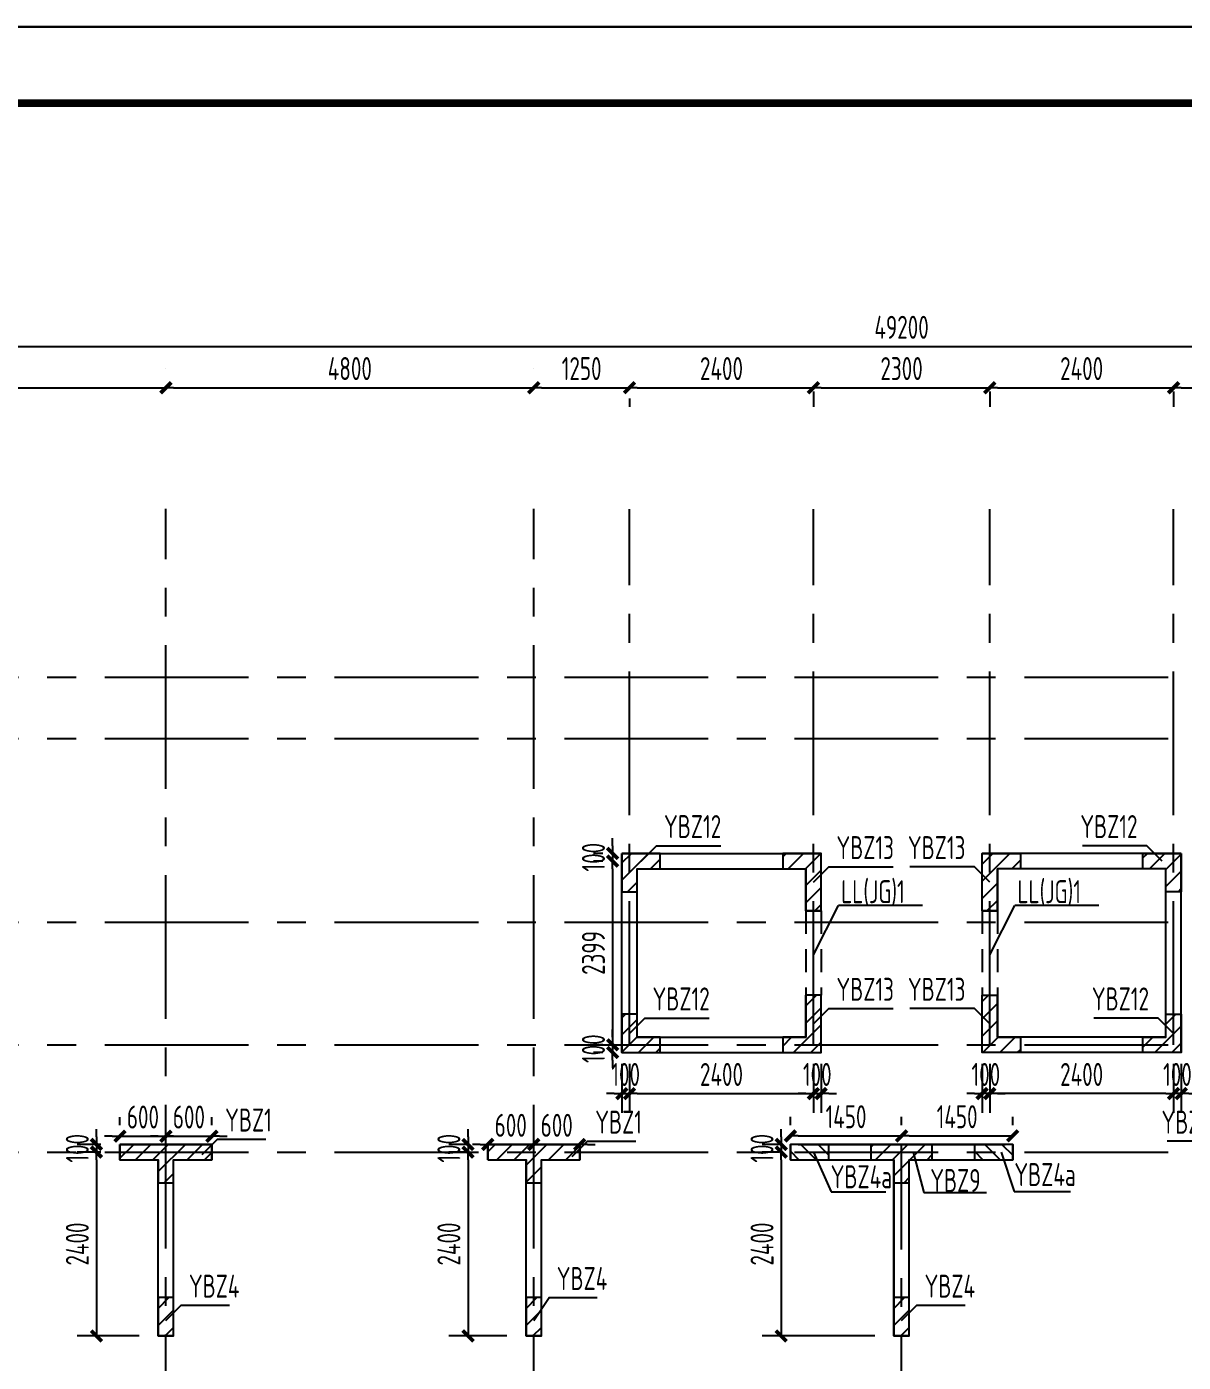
# Model space of a CAD drawing. Extents: x 580289 to 1106878, y -144605 to 78052.
# Drawn here: x 770618 to 785710, y 59824 to 77260 of the extents above; entities that cross this region are included whole.
import ezdxf

# ---------------------------------------------------------------- set-up
doc = ezdxf.new("R2010")
doc.units = 0
doc.header["$LTSCALE"] = 100
doc.linetypes.add('3', pattern=[5, 3, -2])
doc.linetypes.add('CENTER', pattern=[2, 1.25, -0.25, 0.25, -0.25])
doc.layers.get('0').update_dxf_attribs({"linetype": 'CONTINUOUS'})
doc.layers.get('Defpoints').update_dxf_attribs({"linetype": 'CONTINUOUS'})
for name, color, linetype in [('b边缘构件', 240, 'CONTINUOUS'), ('b边缘构件阴影', 240, 'CONTINUOUS'), ('COLU', 7, 'CONTINUOUS'), ('DIM', 3, 'CONTINUOUS'), ('PAXIS', 253, 'CENTER'), ('TEXT', 2, 'CONTINUOUS'), ('THIN', 7, 'CONTINUOUS'), ('T图框', 7, 'CONTINUOUS'), ('图框', 254, 'CONTINUOUS'), ('索引', 140, 'CONTINUOUS')]:
    doc.layers.add(name, color=color, linetype=linetype)
doc.styles.get("Standard").update_dxf_attribs({"font": 'tssdeng.shx', "width": 0.7, "bigfont": 'tssdchn.shx'})
doc.styles.add('TSSD_Dimension', font='Tssdeng.shx', dxfattribs={"width": 0.7, "bigfont": 'tssdchn.shx'})
doc.dimstyles.new('TSSD_100_100$0', dxfattribs={"dimtxt": 300, "dimasz": 100, "dimexe": 250, "dimexo": 250, "dimgap": 100, "dimtad": 1, "dimdec": 0, "dimzin": 0, "dimdsep": 46, "dimtxsty": 'TSSD_Dimension', "dimblk": '_TSDBK', "dimblk1": '_TSDBK', "dimblk2": '_TSDBK', "dimsah": 1, "dimcen": 0, "dimclrt": 7, "dimadec": 0, "dimazin": 0, "dimtfac": 1, "dimtdec": 0, "dimtix": 1, "dimtmove": 2, "dimatfit": 3, "dimldrblk": '_TSDBK', "dimfxl": 1, "dimtolj": 1, "dimtzin": 0, "dimarcsym": 0})
pattern_1 = [(45, (343072.04, 223503.65), (-112.2532, 112.2532), [])]

# ---------------------------------------------------------------- blocks, each defined once
blk = doc.blocks.new('_TSDBK')
blk.add_line((-1, 0), (0, 0))
at = {"const_width": 0.5}
blk.add_lwpolyline([(-0.7, -0.7), (0.7, 0.7)], dxfattribs=at)
blk = doc.blocks.new('*D575')
at = {"layer": 'Defpoints', "color": 0}
for p in [(772434, 62776), (771834, 62668), (772434, 62668)]:
    blk.add_point(p, dxfattribs=at)
at = {"layer": 'DIM', "color": 0, "lineweight": -2}
for p, q in [((771834, 62918), (771834, 63026)), ((772434, 62918), (772434, 63026)), ((771734, 62776), (771634, 62776)), ((771834, 62776), (772434, 62776)), ((772534, 62776), (772634, 62776))]:
    blk.add_line(p, q, dxfattribs=at)
at = {"layer": 'DIM', "color": 0, "lineweight": -2, "xscale": 100, "yscale": 100, "zscale": 100}
blk.add_blockref('_TSDBK', (771834, 62776), dxfattribs=at)
at = {"layer": 'DIM', "color": 0, "lineweight": -2, "xscale": 100, "yscale": 100, "zscale": 100, "rotation": 180}
blk.add_blockref('_TSDBK', (772434, 62776), dxfattribs=at)
at = {"layer": 'DIM', "color": 7, "insert": (772134, 63026), "char_height": 300, "attachment_point": 5, "style": 'TSSD_Dimension'}
blk.add_mtext('\\A1;600', dxfattribs=at)
blk = doc.blocks.new('*D576')
at = {"layer": 'Defpoints', "color": 0}
for p in [(773034, 62776), (772434, 62668), (773034, 62668)]:
    blk.add_point(p, dxfattribs=at)
at = {"layer": 'DIM', "color": 0, "lineweight": -2}
for p, q in [((772434, 62918), (772434, 63026)), ((773034, 62918), (773034, 63026)), ((772334, 62776), (772234, 62776)), ((772434, 62776), (773034, 62776)), ((773134, 62776), (773234, 62776))]:
    blk.add_line(p, q, dxfattribs=at)
at = {"layer": 'DIM', "color": 0, "lineweight": -2, "xscale": 100, "yscale": 100, "zscale": 100}
blk.add_blockref('_TSDBK', (772434, 62776), dxfattribs=at)
at = {"layer": 'DIM', "color": 0, "lineweight": -2, "xscale": 100, "yscale": 100, "zscale": 100, "rotation": 180}
blk.add_blockref('_TSDBK', (773034, 62776), dxfattribs=at)
at = {"layer": 'DIM', "color": 7, "insert": (772734, 63026), "char_height": 300, "attachment_point": 5, "style": 'TSSD_Dimension'}
blk.add_mtext('\\A1;600', dxfattribs=at)
blk = doc.blocks.new('*D577')
at = {"layer": 'Defpoints', "color": 0}
for p in [(771834, 62668), (771528, 62568), (771834, 62568)]:
    blk.add_point(p, dxfattribs=at)
at = {"layer": 'DIM', "color": 0, "lineweight": -2}
for p, q in [((771528, 62768), (771528, 62868)), ((771584, 62668), (771278, 62668)), ((771528, 62668), (771528, 62568)), ((771584, 62568), (771278, 62568)), ((771528, 62468), (771528, 62368))]:
    blk.add_line(p, q, dxfattribs=at)
at = {"layer": 'DIM', "color": 0, "lineweight": -2, "xscale": 100, "yscale": 100, "zscale": 100}
for p, rotation in [((771528, 62668), 270), ((771528, 62568), 90)]:
    blk.add_blockref('_TSDBK', p, dxfattribs=dict(at, rotation=rotation))
at = {"layer": 'DIM', "color": 7, "insert": (771278, 62618), "char_height": 300, "attachment_point": 5, "rotation": 90, "style": 'TSSD_Dimension'}
blk.add_mtext('\\A1;100', dxfattribs=at)
blk = doc.blocks.new('*D578')
at = {"layer": 'Defpoints', "color": 0}
for p in [(771834, 62568), (771528, 60168), (772334, 60168)]:
    blk.add_point(p, dxfattribs=at)
at = {"layer": 'DIM', "color": 0, "lineweight": -2}
for p, q in [((771584, 62568), (771278, 62568)), ((771528, 62468), (771528, 60268)), ((772084, 60168), (771278, 60168))]:
    blk.add_line(p, q, dxfattribs=at)
at = {"layer": 'DIM', "color": 0, "lineweight": -2, "xscale": 100, "yscale": 100, "zscale": 100}
for p, rotation in [((771528, 62568), 90), ((771528, 60168), 270)]:
    blk.add_blockref('_TSDBK', p, dxfattribs=dict(at, rotation=rotation))
at = {"layer": 'DIM', "color": 7, "insert": (771278, 61368), "char_height": 300, "attachment_point": 5, "rotation": 90, "style": 'TSSD_Dimension'}
blk.add_mtext('\\A1;2400', dxfattribs=at)
blk = doc.blocks.new('*D579')
at = {"layer": 'Defpoints', "color": 0}
for p in [(776634, 62668), (777234, 62668), (777234, 62668)]:
    blk.add_point(p, dxfattribs=at)
at = {"layer": 'DIM', "color": 0, "lineweight": -2}
for p, q in [((776534, 62668), (776434, 62668)), ((776634, 62668), (777234, 62668)), ((777334, 62668), (777434, 62668))]:
    blk.add_line(p, q, dxfattribs=at)
at = {"layer": 'DIM', "color": 0, "lineweight": -2, "xscale": 100, "yscale": 100, "zscale": 100}
blk.add_blockref('_TSDBK', (776634, 62668), dxfattribs=at)
at = {"layer": 'DIM', "color": 0, "lineweight": -2, "xscale": 100, "yscale": 100, "zscale": 100, "rotation": 180}
blk.add_blockref('_TSDBK', (777234, 62668), dxfattribs=at)
at = {"layer": 'DIM', "color": 7, "insert": (776934, 62918), "char_height": 300, "attachment_point": 5, "style": 'TSSD_Dimension'}
blk.add_mtext('\\A1;600', dxfattribs=at)
blk = doc.blocks.new('*D580')
at = {"layer": 'Defpoints', "color": 0}
for p in [(777234, 62668), (777834, 62668), (777834, 62668)]:
    blk.add_point(p, dxfattribs=at)
at = {"layer": 'DIM', "color": 0, "lineweight": -2}
for p, q in [((777134, 62668), (777034, 62668)), ((777234, 62668), (777834, 62668)), ((777934, 62668), (778034, 62668))]:
    blk.add_line(p, q, dxfattribs=at)
at = {"layer": 'DIM', "color": 0, "lineweight": -2, "xscale": 100, "yscale": 100, "zscale": 100}
blk.add_blockref('_TSDBK', (777234, 62668), dxfattribs=at)
at = {"layer": 'DIM', "color": 0, "lineweight": -2, "xscale": 100, "yscale": 100, "zscale": 100, "rotation": 180}
blk.add_blockref('_TSDBK', (777834, 62668), dxfattribs=at)
at = {"layer": 'DIM', "color": 7, "insert": (777534, 62918), "char_height": 300, "attachment_point": 5, "style": 'TSSD_Dimension'}
blk.add_mtext('\\A1;600', dxfattribs=at)
blk = doc.blocks.new('*D581')
at = {"layer": 'Defpoints', "color": 0}
for p in [(776634, 62668), (776377, 62568), (776634, 62568)]:
    blk.add_point(p, dxfattribs=at)
at = {"layer": 'DIM', "color": 0, "lineweight": -2}
for p, q in [((776377, 62768), (776377, 62868)), ((776384, 62668), (776127, 62668)), ((776377, 62668), (776377, 62568)), ((776384, 62568), (776127, 62568)), ((776377, 62468), (776377, 62368))]:
    blk.add_line(p, q, dxfattribs=at)
at = {"layer": 'DIM', "color": 0, "lineweight": -2, "xscale": 100, "yscale": 100, "zscale": 100}
for p, rotation in [((776377, 62668), 270), ((776377, 62568), 90)]:
    blk.add_blockref('_TSDBK', p, dxfattribs=dict(at, rotation=rotation))
at = {"layer": 'DIM', "color": 7, "insert": (776127, 62618), "char_height": 300, "attachment_point": 5, "rotation": 90, "style": 'TSSD_Dimension'}
blk.add_mtext('\\A1;100', dxfattribs=at)
blk = doc.blocks.new('*D582')
at = {"layer": 'Defpoints', "color": 0}
for p in [(776634, 62568), (776377, 60168), (777134, 60168)]:
    blk.add_point(p, dxfattribs=at)
at = {"layer": 'DIM', "color": 0, "lineweight": -2}
for p, q in [((776384, 62568), (776127, 62568)), ((776377, 62468), (776377, 60268)), ((776884, 60168), (776127, 60168))]:
    blk.add_line(p, q, dxfattribs=at)
at = {"layer": 'DIM', "color": 0, "lineweight": -2, "xscale": 100, "yscale": 100, "zscale": 100}
for p, rotation in [((776377, 62568), 90), ((776377, 60168), 270)]:
    blk.add_blockref('_TSDBK', p, dxfattribs=dict(at, rotation=rotation))
at = {"layer": 'DIM', "color": 7, "insert": (776127, 61368), "char_height": 300, "attachment_point": 5, "rotation": 90, "style": 'TSSD_Dimension'}
blk.add_mtext('\\A1;2400', dxfattribs=at)
blk = doc.blocks.new('*D583')
at = {"layer": 'Defpoints', "color": 0}
for p in [(782034, 62780), (780584, 62668), (782034, 62668)]:
    blk.add_point(p, dxfattribs=at)
at = {"layer": 'DIM', "color": 0, "lineweight": -2}
for p, q in [((780584, 62918), (780584, 63030)), ((782034, 62918), (782034, 63030)), ((780684, 62780), (781934, 62780))]:
    blk.add_line(p, q, dxfattribs=at)
at = {"layer": 'DIM', "color": 0, "lineweight": -2, "xscale": 100, "yscale": 100, "zscale": 100, "rotation": 180}
blk.add_blockref('_TSDBK', (780584, 62780), dxfattribs=at)
at = {"layer": 'DIM', "color": 0, "lineweight": -2, "xscale": 100, "yscale": 100, "zscale": 100}
blk.add_blockref('_TSDBK', (782034, 62780), dxfattribs=at)
at = {"layer": 'DIM', "color": 7, "insert": (781309, 63030), "char_height": 300, "attachment_point": 5, "style": 'TSSD_Dimension'}
blk.add_mtext('\\A1;1450', dxfattribs=at)
blk = doc.blocks.new('*D584')
at = {"layer": 'Defpoints', "color": 0}
for p in [(783484, 62780), (782034, 62668), (783484, 62668)]:
    blk.add_point(p, dxfattribs=at)
at = {"layer": 'DIM', "color": 0, "lineweight": -2}
for p, q in [((782034, 62918), (782034, 63030)), ((783484, 62918), (783484, 63030)), ((782134, 62780), (783384, 62780))]:
    blk.add_line(p, q, dxfattribs=at)
at = {"layer": 'DIM', "color": 0, "lineweight": -2, "xscale": 100, "yscale": 100, "zscale": 100, "rotation": 180}
blk.add_blockref('_TSDBK', (782034, 62780), dxfattribs=at)
at = {"layer": 'DIM', "color": 0, "lineweight": -2, "xscale": 100, "yscale": 100, "zscale": 100}
blk.add_blockref('_TSDBK', (783484, 62780), dxfattribs=at)
at = {"layer": 'DIM', "color": 7, "insert": (782759, 63030), "char_height": 300, "attachment_point": 5, "style": 'TSSD_Dimension'}
blk.add_mtext('\\A1;1450', dxfattribs=at)
blk = doc.blocks.new('*D585')
at = {"layer": 'Defpoints', "color": 0}
for p in [(780684, 62668), (780463, 62568), (780684, 62568)]:
    blk.add_point(p, dxfattribs=at)
at = {"layer": 'DIM', "color": 0, "lineweight": -2}
for p, q in [((780463, 62768), (780463, 62868)), ((780434, 62668), (780213, 62668)), ((780463, 62668), (780463, 62568)), ((780434, 62568), (780213, 62568)), ((780463, 62468), (780463, 62368))]:
    blk.add_line(p, q, dxfattribs=at)
at = {"layer": 'DIM', "color": 0, "lineweight": -2, "xscale": 100, "yscale": 100, "zscale": 100}
for p, rotation in [((780463, 62668), 270), ((780463, 62568), 90)]:
    blk.add_blockref('_TSDBK', p, dxfattribs=dict(at, rotation=rotation))
at = {"layer": 'DIM', "color": 7, "insert": (780213, 62618), "char_height": 300, "attachment_point": 5, "rotation": 90, "style": 'TSSD_Dimension'}
blk.add_mtext('\\A1;100', dxfattribs=at)
blk = doc.blocks.new('*D586')
at = {"layer": 'Defpoints', "color": 0}
for p in [(780684, 62568), (780463, 60168), (781934, 60168)]:
    blk.add_point(p, dxfattribs=at)
at = {"layer": 'DIM', "color": 0, "lineweight": -2}
for p, q in [((780434, 62568), (780213, 62568)), ((780463, 62468), (780463, 60268)), ((781684, 60168), (780213, 60168))]:
    blk.add_line(p, q, dxfattribs=at)
at = {"layer": 'DIM', "color": 0, "lineweight": -2, "xscale": 100, "yscale": 100, "zscale": 100}
for p, rotation in [((780463, 62568), 90), ((780463, 60168), 270)]:
    blk.add_blockref('_TSDBK', p, dxfattribs=dict(at, rotation=rotation))
at = {"layer": 'DIM', "color": 7, "insert": (780213, 61368), "char_height": 300, "attachment_point": 5, "rotation": 90, "style": 'TSSD_Dimension'}
blk.add_mtext('\\A1;2400', dxfattribs=at)
blk = doc.blocks.new('*D587')
at = {"layer": 'Defpoints', "color": 0}
for p in [(778384, 66468), (778263, 66368), (778384, 66368)]:
    blk.add_point(p, dxfattribs=at)
at = {"layer": 'DIM', "color": 0, "lineweight": -2}
for p, q in [((778263, 66568), (778263, 66668)), ((778134, 66468), (778013, 66468)), ((778263, 66468), (778263, 66368)), ((778134, 66368), (778013, 66368)), ((778263, 66268), (778263, 66168))]:
    blk.add_line(p, q, dxfattribs=at)
at = {"layer": 'DIM', "color": 0, "lineweight": -2, "xscale": 100, "yscale": 100, "zscale": 100}
for p, rotation in [((778263, 66468), 270), ((778263, 66368), 90)]:
    blk.add_blockref('_TSDBK', p, dxfattribs=dict(at, rotation=rotation))
at = {"layer": 'DIM', "color": 7, "insert": (778013, 66418), "char_height": 300, "attachment_point": 5, "rotation": 90, "style": 'TSSD_Dimension'}
blk.add_mtext('\\A1;100', dxfattribs=at)
blk = doc.blocks.new('*D588')
at = {"layer": 'Defpoints', "color": 0}
for p in [(778384, 66368), (778263, 63969), (778384, 63969)]:
    blk.add_point(p, dxfattribs=at)
at = {"layer": 'DIM', "color": 0, "lineweight": -2}
for p, q in [((778134, 66368), (778013, 66368)), ((778263, 66268), (778263, 64069)), ((778134, 63969), (778013, 63969))]:
    blk.add_line(p, q, dxfattribs=at)
at = {"layer": 'DIM', "color": 0, "lineweight": -2, "xscale": 100, "yscale": 100, "zscale": 100}
for p, rotation in [((778263, 66368), 90), ((778263, 63969), 270)]:
    blk.add_blockref('_TSDBK', p, dxfattribs=dict(at, rotation=rotation))
at = {"layer": 'DIM', "color": 7, "insert": (778013, 65168), "char_height": 300, "attachment_point": 5, "rotation": 90, "style": 'TSSD_Dimension'}
blk.add_mtext('\\A1;2399', dxfattribs=at)
blk = doc.blocks.new('*D589')
at = {"layer": 'Defpoints', "color": 0}
for p in [(778263, 63868), (778384, 63969), (778384, 63868)]:
    blk.add_point(p, dxfattribs=at)
at = {"layer": 'DIM', "color": 0, "lineweight": -2}
for p, q in [((778263, 64069), (778263, 64169)), ((778134, 63969), (778013, 63969)), ((778134, 63868), (778013, 63868)), ((778263, 63969), (778263, 63868)), ((778263, 63768), (778263, 63668))]:
    blk.add_line(p, q, dxfattribs=at)
at = {"layer": 'DIM', "color": 0, "lineweight": -2, "xscale": 100, "yscale": 100, "zscale": 100}
for p, rotation in [((778263, 63969), 270), ((778263, 63868), 90)]:
    blk.add_blockref('_TSDBK', p, dxfattribs=dict(at, rotation=rotation))
at = {"layer": 'DIM', "color": 7, "insert": (778013, 63918), "char_height": 300, "attachment_point": 5, "rotation": 90, "style": 'TSSD_Dimension'}
blk.add_mtext('\\A1;100', dxfattribs=at)
blk = doc.blocks.new('*D590')
at = {"layer": 'Defpoints', "color": 0}
for p in [(778384, 63969), (778484, 63969), (778484, 63332)]:
    blk.add_point(p, dxfattribs=at)
at = {"layer": 'DIM', "color": 0, "lineweight": -2}
for p, q in [((778384, 63719), (778384, 63082)), ((778484, 63719), (778484, 63082)), ((778284, 63332), (778184, 63332)), ((778384, 63332), (778484, 63332)), ((778584, 63332), (778684, 63332))]:
    blk.add_line(p, q, dxfattribs=at)
at = {"layer": 'DIM', "color": 0, "lineweight": -2, "xscale": 100, "yscale": 100, "zscale": 100}
blk.add_blockref('_TSDBK', (778384, 63332), dxfattribs=at)
at = {"layer": 'DIM', "color": 0, "lineweight": -2, "xscale": 100, "yscale": 100, "zscale": 100, "rotation": 180}
blk.add_blockref('_TSDBK', (778484, 63332), dxfattribs=at)
at = {"layer": 'DIM', "color": 7, "insert": (778434, 63582), "char_height": 300, "attachment_point": 5, "style": 'TSSD_Dimension'}
blk.add_mtext('\\A1;100', dxfattribs=at)
blk = doc.blocks.new('*D591')
at = {"layer": 'Defpoints', "color": 0}
for p in [(778484, 63969), (780884, 63969), (780884, 63332)]:
    blk.add_point(p, dxfattribs=at)
at = {"layer": 'DIM', "color": 0, "lineweight": -2}
for p, q in [((778484, 63719), (778484, 63082)), ((780884, 63719), (780884, 63082)), ((778584, 63332), (780784, 63332))]:
    blk.add_line(p, q, dxfattribs=at)
at = {"layer": 'DIM', "color": 0, "lineweight": -2, "xscale": 100, "yscale": 100, "zscale": 100, "rotation": 180}
blk.add_blockref('_TSDBK', (778484, 63332), dxfattribs=at)
at = {"layer": 'DIM', "color": 0, "lineweight": -2, "xscale": 100, "yscale": 100, "zscale": 100}
blk.add_blockref('_TSDBK', (780884, 63332), dxfattribs=at)
at = {"layer": 'DIM', "color": 7, "insert": (779684, 63582), "char_height": 300, "attachment_point": 5, "style": 'TSSD_Dimension'}
blk.add_mtext('\\A1;2400', dxfattribs=at)
blk = doc.blocks.new('*D592')
at = {"layer": 'Defpoints', "color": 0}
for p in [(780884, 63969), (780984, 63969), (780984, 63332)]:
    blk.add_point(p, dxfattribs=at)
at = {"layer": 'DIM', "color": 0, "lineweight": -2}
for p, q in [((780884, 63719), (780884, 63082)), ((780984, 63719), (780984, 63082)), ((780784, 63332), (780684, 63332)), ((780884, 63332), (780984, 63332)), ((781084, 63332), (781184, 63332))]:
    blk.add_line(p, q, dxfattribs=at)
at = {"layer": 'DIM', "color": 0, "lineweight": -2, "xscale": 100, "yscale": 100, "zscale": 100}
blk.add_blockref('_TSDBK', (780884, 63332), dxfattribs=at)
at = {"layer": 'DIM', "color": 0, "lineweight": -2, "xscale": 100, "yscale": 100, "zscale": 100, "rotation": 180}
blk.add_blockref('_TSDBK', (780984, 63332), dxfattribs=at)
at = {"layer": 'DIM', "color": 7, "insert": (780934, 63582), "char_height": 300, "attachment_point": 5, "style": 'TSSD_Dimension'}
blk.add_mtext('\\A1;100', dxfattribs=at)
blk = doc.blocks.new('*D662')
at = {"layer": 'Defpoints', "color": 0}
for p in [(785584, 63969), (785684, 63969), (785584, 63332)]:
    blk.add_point(p, dxfattribs=at)
at = {"layer": 'DIM', "color": 0, "lineweight": -2}
for p, q in [((785584, 63719), (785584, 63082)), ((785684, 63719), (785684, 63082)), ((785484, 63332), (785384, 63332)), ((785684, 63332), (785584, 63332)), ((785784, 63332), (785884, 63332))]:
    blk.add_line(p, q, dxfattribs=at)
at = {"layer": 'DIM', "color": 0, "lineweight": -2, "xscale": 100, "yscale": 100, "zscale": 100}
blk.add_blockref('_TSDBK', (785584, 63332), dxfattribs=at)
at = {"layer": 'DIM', "color": 0, "lineweight": -2, "xscale": 100, "yscale": 100, "zscale": 100, "rotation": 180}
blk.add_blockref('_TSDBK', (785684, 63332), dxfattribs=at)
at = {"layer": 'DIM', "color": 7, "insert": (785634, 63582), "char_height": 300, "attachment_point": 5, "style": 'TSSD_Dimension'}
blk.add_mtext('\\A1;100', dxfattribs=at)
blk = doc.blocks.new('*D663')
at = {"layer": 'Defpoints', "color": 0}
for p in [(783184, 63969), (785584, 63969), (783184, 63332)]:
    blk.add_point(p, dxfattribs=at)
at = {"layer": 'DIM', "color": 0, "lineweight": -2}
for p, q in [((783184, 63719), (783184, 63082)), ((785584, 63719), (785584, 63082)), ((785484, 63332), (783284, 63332))]:
    blk.add_line(p, q, dxfattribs=at)
at = {"layer": 'DIM', "color": 0, "lineweight": -2, "xscale": 100, "yscale": 100, "zscale": 100, "rotation": 180}
blk.add_blockref('_TSDBK', (783184, 63332), dxfattribs=at)
at = {"layer": 'DIM', "color": 0, "lineweight": -2, "xscale": 100, "yscale": 100, "zscale": 100}
blk.add_blockref('_TSDBK', (785584, 63332), dxfattribs=at)
at = {"layer": 'DIM', "color": 7, "insert": (784384, 63582), "char_height": 300, "attachment_point": 5, "style": 'TSSD_Dimension'}
blk.add_mtext('\\A1;2400', dxfattribs=at)
blk = doc.blocks.new('*D664')
at = {"layer": 'Defpoints', "color": 0}
for p in [(783084, 63969), (783184, 63969), (783084, 63332)]:
    blk.add_point(p, dxfattribs=at)
at = {"layer": 'DIM', "color": 0, "lineweight": -2}
for p, q in [((783084, 63719), (783084, 63082)), ((783184, 63719), (783184, 63082)), ((782984, 63332), (782884, 63332)), ((783184, 63332), (783084, 63332)), ((783284, 63332), (783384, 63332))]:
    blk.add_line(p, q, dxfattribs=at)
at = {"layer": 'DIM', "color": 0, "lineweight": -2, "xscale": 100, "yscale": 100, "zscale": 100}
blk.add_blockref('_TSDBK', (783084, 63332), dxfattribs=at)
at = {"layer": 'DIM', "color": 0, "lineweight": -2, "xscale": 100, "yscale": 100, "zscale": 100, "rotation": 180}
blk.add_blockref('_TSDBK', (783184, 63332), dxfattribs=at)
at = {"layer": 'DIM', "color": 7, "insert": (783134, 63582), "char_height": 300, "attachment_point": 5, "style": 'TSSD_Dimension'}
blk.add_mtext('\\A1;100', dxfattribs=at)
blk = doc.blocks.new('*D765')
at = {"layer": 'Defpoints', "color": 0}
for p in [(767634, 72547), (772434, 72547), (772434, 72547)]:
    blk.add_point(p, dxfattribs=at)
at = {"layer": 'DIM', "color": 0, "lineweight": -2}
for p, q in [((772434, 72797), (772434, 72797)), ((767734, 72547), (772334, 72547))]:
    blk.add_line(p, q, dxfattribs=at)
at = {"layer": 'DIM', "color": 0, "lineweight": -2, "xscale": 100, "yscale": 100, "zscale": 100, "rotation": 180}
blk.add_blockref('_TSDBK', (767634, 72547), dxfattribs=at)
at = {"layer": 'DIM', "color": 0, "lineweight": -2, "xscale": 100, "yscale": 100, "zscale": 100}
blk.add_blockref('_TSDBK', (772434, 72547), dxfattribs=at)
at = {"layer": 'DIM', "color": 7, "insert": (770034, 72797), "char_height": 300, "attachment_point": 5, "style": 'TSSD_Dimension'}
blk.add_mtext('\\A1;4800', dxfattribs=at)
blk = doc.blocks.new('*D766')
at = {"layer": 'Defpoints', "color": 0}
for p in [(772434, 72547), (777234, 72547), (777234, 72547)]:
    blk.add_point(p, dxfattribs=at)
at = {"layer": 'DIM', "color": 0, "lineweight": -2}
for p, q in [((772434, 72797), (772434, 72797)), ((777234, 72797), (777234, 72797)), ((772534, 72547), (777134, 72547))]:
    blk.add_line(p, q, dxfattribs=at)
at = {"layer": 'DIM', "color": 0, "lineweight": -2, "xscale": 100, "yscale": 100, "zscale": 100, "rotation": 180}
blk.add_blockref('_TSDBK', (772434, 72547), dxfattribs=at)
at = {"layer": 'DIM', "color": 0, "lineweight": -2, "xscale": 100, "yscale": 100, "zscale": 100}
blk.add_blockref('_TSDBK', (777234, 72547), dxfattribs=at)
at = {"layer": 'DIM', "color": 7, "insert": (774834, 72797), "char_height": 300, "attachment_point": 5, "style": 'TSSD_Dimension'}
blk.add_mtext('\\A1;4800', dxfattribs=at)
blk = doc.blocks.new('*D767')
at = {"layer": 'Defpoints', "color": 0}
for p in [(777234, 72547), (778484, 72658), (778484, 72547)]:
    blk.add_point(p, dxfattribs=at)
at = {"layer": 'DIM', "color": 0, "lineweight": -2}
for p, q in [((777234, 72797), (777234, 72797)), ((777334, 72547), (778384, 72547)), ((778484, 72408), (778484, 72297))]:
    blk.add_line(p, q, dxfattribs=at)
at = {"layer": 'DIM', "color": 0, "lineweight": -2, "xscale": 100, "yscale": 100, "zscale": 100, "rotation": 180}
blk.add_blockref('_TSDBK', (777234, 72547), dxfattribs=at)
at = {"layer": 'DIM', "color": 0, "lineweight": -2, "xscale": 100, "yscale": 100, "zscale": 100}
blk.add_blockref('_TSDBK', (778484, 72547), dxfattribs=at)
at = {"layer": 'DIM', "color": 7, "insert": (777859, 72797), "char_height": 300, "attachment_point": 5, "style": 'TSSD_Dimension'}
blk.add_mtext('\\A1;1250', dxfattribs=at)
blk = doc.blocks.new('*D768')
at = {"layer": 'Defpoints', "color": 0}
for p in [(778484, 72658), (780884, 72547), (780884, 72547)]:
    blk.add_point(p, dxfattribs=at)
at = {"layer": 'DIM', "color": 0, "lineweight": -2}
for p, q in [((778584, 72547), (780784, 72547)), ((778484, 72408), (778484, 72297))]:
    blk.add_line(p, q, dxfattribs=at)
at = {"layer": 'DIM', "color": 0, "lineweight": -2, "xscale": 100, "yscale": 100, "zscale": 100, "rotation": 180}
blk.add_blockref('_TSDBK', (778484, 72547), dxfattribs=at)
at = {"layer": 'DIM', "color": 0, "lineweight": -2, "xscale": 100, "yscale": 100, "zscale": 100}
blk.add_blockref('_TSDBK', (780884, 72547), dxfattribs=at)
at = {"layer": 'DIM', "color": 7, "insert": (779684, 72797), "char_height": 300, "attachment_point": 5, "style": 'TSSD_Dimension'}
blk.add_mtext('\\A1;2400', dxfattribs=at)
blk = doc.blocks.new('*D769')
at = {"layer": 'Defpoints', "color": 0}
for p in [(780884, 72746), (783184, 72746), (783184, 72547)]:
    blk.add_point(p, dxfattribs=at)
at = {"layer": 'DIM', "color": 0, "lineweight": -2}
for p, q in [((780984, 72547), (783084, 72547)), ((780884, 72496), (780884, 72297)), ((783184, 72496), (783184, 72297))]:
    blk.add_line(p, q, dxfattribs=at)
at = {"layer": 'DIM', "color": 0, "lineweight": -2, "xscale": 100, "yscale": 100, "zscale": 100, "rotation": 180}
blk.add_blockref('_TSDBK', (780884, 72547), dxfattribs=at)
at = {"layer": 'DIM', "color": 0, "lineweight": -2, "xscale": 100, "yscale": 100, "zscale": 100}
blk.add_blockref('_TSDBK', (783184, 72547), dxfattribs=at)
at = {"layer": 'DIM', "color": 7, "insert": (782034, 72797), "char_height": 300, "attachment_point": 5, "style": 'TSSD_Dimension'}
blk.add_mtext('\\A1;2300', dxfattribs=at)
blk = doc.blocks.new('*D770')
at = {"layer": 'Defpoints', "color": 0}
for p in [(783184, 72746), (785584, 72746), (785584, 72547)]:
    blk.add_point(p, dxfattribs=at)
at = {"layer": 'DIM', "color": 0, "lineweight": -2}
for p, q in [((783284, 72547), (785484, 72547)), ((783184, 72496), (783184, 72297)), ((785584, 72496), (785584, 72297))]:
    blk.add_line(p, q, dxfattribs=at)
at = {"layer": 'DIM', "color": 0, "lineweight": -2, "xscale": 100, "yscale": 100, "zscale": 100, "rotation": 180}
blk.add_blockref('_TSDBK', (783184, 72547), dxfattribs=at)
at = {"layer": 'DIM', "color": 0, "lineweight": -2, "xscale": 100, "yscale": 100, "zscale": 100}
blk.add_blockref('_TSDBK', (785584, 72547), dxfattribs=at)
at = {"layer": 'DIM', "color": 7, "insert": (784384, 72797), "char_height": 300, "attachment_point": 5, "style": 'TSSD_Dimension'}
blk.add_mtext('\\A1;2400', dxfattribs=at)
blk = doc.blocks.new('*D771')
at = {"layer": 'Defpoints', "color": 0}
for p in [(785584, 72746), (786834, 72746), (786834, 72547)]:
    blk.add_point(p, dxfattribs=at)
at = {"layer": 'DIM', "color": 0, "lineweight": -2}
for p, q in [((785684, 72547), (786734, 72547)), ((785584, 72496), (785584, 72297)), ((786834, 72496), (786834, 72297))]:
    blk.add_line(p, q, dxfattribs=at)
at = {"layer": 'DIM', "color": 0, "lineweight": -2, "xscale": 100, "yscale": 100, "zscale": 100, "rotation": 180}
blk.add_blockref('_TSDBK', (785584, 72547), dxfattribs=at)
at = {"layer": 'DIM', "color": 0, "lineweight": -2, "xscale": 100, "yscale": 100, "zscale": 100}
blk.add_blockref('_TSDBK', (786834, 72547), dxfattribs=at)
at = {"layer": 'DIM', "color": 7, "insert": (786209, 72797), "char_height": 300, "attachment_point": 5, "style": 'TSSD_Dimension'}
blk.add_mtext('\\A1;1250', dxfattribs=at)
blk = doc.blocks.new('*D778')
at = {"layer": 'Defpoints', "color": 0}
for p in [(757434, 73086), (806634, 73086), (806634, 73086)]:
    blk.add_point(p, dxfattribs=at)
at = {"layer": 'DIM', "color": 0, "lineweight": -2}
for p, q in [((757534, 73086), (806534, 73086)), ((757434, 72836), (757434, 72836))]:
    blk.add_line(p, q, dxfattribs=at)
at = {"layer": 'DIM', "color": 0, "lineweight": -2, "xscale": 100, "yscale": 100, "zscale": 100, "rotation": 180}
blk.add_blockref('_TSDBK', (757434, 73086), dxfattribs=at)
at = {"layer": 'DIM', "color": 0, "lineweight": -2, "xscale": 100, "yscale": 100, "zscale": 100}
blk.add_blockref('_TSDBK', (806634, 73086), dxfattribs=at)
at = {"layer": 'DIM', "color": 7, "insert": (782034, 73336), "char_height": 300, "attachment_point": 5, "style": 'TSSD_Dimension'}
blk.add_mtext('\\A1;49200', dxfattribs=at)
blk = doc.blocks.new('A$C72C84CBD')
at = {"layer": '图框', "color": 0}
for points in [[(0, 0), (0, 59400), (84100, 59400), (84100, 0)], [(0, 0), (84100, 0), (84100, 59400), (0, 59400)]]:
    blk.add_lwpolyline(points, close=True, dxfattribs=at)
at = {"layer": '图框', "color": 0, "const_width": 100}
blk.add_lwpolyline([(2500, 1000), (83100, 1000), (83100, 58400), (2500, 58400)], close=True, dxfattribs=at)
blk = doc.blocks.new('图框')
at = {"layer": 'T图框', "color": 4}
blk.add_blockref('A$C72C84CBD', (602717, 102744), dxfattribs=at)

msp = doc.modelspace()

# ---------------------------------------------------------------- hatches: boundary and pattern name
at = {"layer": 'b边缘构件阴影'}
h = msp.add_hatch(dxfattribs=at)
h.set_pattern_fill('ANSI31', color=256, scale=50, style=0)
h.set_pattern_definition(pattern_1)
h.paths.add_polyline_path([(778383.8, 66468.1), (778383.8, 65968.1), (778583.8, 65968.1), (778583.8, 66268.1), (778883.8, 66268.1), (778883.8, 66468.1)], flags=0)
h = msp.add_hatch(dxfattribs=at)
h.set_pattern_fill('ANSI31', color=256, scale=50, style=0)
h.set_pattern_definition(pattern_1)
h.paths.add_polyline_path([(780483.8, 66468.1), (780483.8, 66268.1), (780783.8, 66268.1), (780783.8, 65718.1), (780983.8, 65718.1), (780983.8, 66468.1)], flags=0)
h = msp.add_hatch(dxfattribs=at)
h.set_pattern_fill('ANSI31', color=256, scale=50, style=0)
h.set_pattern_definition(pattern_1)
h.paths.add_polyline_path([(783583.8, 66468.1), (783583.8, 66268.1), (783283.8, 66268.1), (783283.8, 65718.1), (783083.8, 65718.1), (783083.8, 66468.1)], flags=0)
h = msp.add_hatch(dxfattribs=at)
h.set_pattern_fill('ANSI31', color=256, scale=50, style=0)
h.set_pattern_definition(pattern_1)
h.paths.add_polyline_path([(785683.8, 66468.1), (785683.8, 65968.1), (785483.8, 65968.1), (785483.8, 66268.1), (785183.8, 66268.1), (785183.8, 66468.1)], flags=0)
h = msp.add_hatch(dxfattribs=at)
h.set_pattern_fill('ANSI31', color=256, scale=50, style=0)
h.set_pattern_definition(pattern_1)
h.paths.add_polyline_path([(780483.8, 64068.1), (780483.8, 63868.1), (780983.8, 63868.1), (780983.8, 64618.1), (780783.8, 64618.1), (780783.8, 64068.1)], flags=0)
h = msp.add_hatch(dxfattribs=at)
h.set_pattern_fill('ANSI31', color=256, scale=50, style=0)
h.set_pattern_definition(pattern_1)
h.paths.add_polyline_path([(783583.8, 64068.1), (783583.8, 63868.1), (783083.8, 63868.1), (783083.8, 64618.1), (783283.8, 64618.1), (783283.8, 64068.1)], flags=0)
h = msp.add_hatch(dxfattribs=at)
h.set_pattern_fill('ANSI31', color=256, scale=50, style=0)
h.set_pattern_definition(pattern_1)
h.paths.add_polyline_path([(778383.8, 64368.1), (778383.8, 63868.1), (778883.8, 63868.1), (778883.8, 64068.1), (778583.8, 64068.1), (778583.8, 64368.1)], flags=0)
h = msp.add_hatch(dxfattribs=at)
h.set_pattern_fill('ANSI31', color=256, scale=50, style=0)
h.set_pattern_definition(pattern_1)
h.paths.add_polyline_path([(785683.8, 64368.1), (785683.8, 63868.1), (785183.8, 63868.1), (785183.8, 64068.1), (785483.8, 64068.1), (785483.8, 64368.1)], flags=0)
h = msp.add_hatch(dxfattribs=at)
h.set_pattern_fill('ANSI31', color=256, scale=50, style=0)
h.set_pattern_definition(pattern_1)
h.paths.add_polyline_path([(771833.8, 62668.1), (771833.8, 62468.1), (772333.8, 62468.1), (772333.8, 62168.1), (772533.8, 62168.1), (772533.8, 62468.1), (773033.8, 62468.1), (773033.8, 62668.1)], flags=0)
h = msp.add_hatch(dxfattribs=at)
h.set_pattern_fill('ANSI31', color=256, scale=50, style=0)
h.set_pattern_definition(pattern_1)
h.paths.add_polyline_path([(776633.8, 62468.1), (777133.8, 62468.1), (777133.8, 62168.1), (777333.8, 62168.1), (777333.8, 62468.1), (777833.8, 62468.1), (777833.8, 62668.1), (776633.8, 62668.1)], flags=0)
h = msp.add_hatch(dxfattribs=at)
h.set_pattern_fill('ANSI31', color=256, scale=50, angle=-90, style=0)
h.set_pattern_definition([(315, (614121.78, 83561.06), (112.2532, 112.2532), [])])
h.paths.add_polyline_path([(780583.8, 62668.1), (780583.8, 62568.1), (781083.8, 62568.1), (781083.8, 62668.1)])
h.paths.add_polyline_path([(780783.8, 62568.1), (780883.8, 62468.1), (781083.8, 62468.1), (781083.8, 62568.1)])
h.paths.add_polyline_path([(780783.8, 62568.1), (780583.8, 62568.1), (780583.8, 62468.1), (780883.8, 62468.1)])
h = msp.add_hatch(dxfattribs=at)
h.set_pattern_fill('ANSI31', color=256, scale=50, style=0)
h.set_pattern_definition(pattern_1)
h.paths.add_polyline_path([(781633.8, 62668.1), (781633.8, 62468.1), (781933.8, 62468.1), (781933.8, 62168.1), (782133.8, 62168.1), (782133.8, 62468.1), (782433.8, 62468.1), (782433.8, 62668.1)], flags=0)
h = msp.add_hatch(dxfattribs=at)
h.set_pattern_fill('ANSI31', color=256, scale=50, angle=-90, style=0)
h.set_pattern_definition([(315, (616521.78, 83561.06), (112.2532, 112.2532), [])])
h.paths.add_polyline_path([(782983.8, 62668.1), (782983.8, 62568.1), (783483.8, 62568.1), (783483.8, 62668.1)])
h.paths.add_polyline_path([(783183.8, 62568.1), (783283.8, 62468.1), (783483.8, 62468.1), (783483.8, 62568.1)])
h.paths.add_polyline_path([(783183.8, 62568.1), (782983.8, 62568.1), (782983.8, 62468.1), (783283.8, 62468.1)])
h = msp.add_hatch(dxfattribs=at)
h.set_pattern_fill('ANSI31', color=256, scale=50, style=0)
h.set_pattern_definition([(45, (751440.77, -106293.9), (-112.2532, 112.2532), [])])
h.paths.add_polyline_path([(772333.8, 60168.1), (772433.8, 60168.1), (772433.8, 60668.1), (772333.8, 60668.1)])
h.paths.add_polyline_path([(772433.8, 60368.1), (772533.8, 60468.1), (772533.8, 60668.1), (772433.8, 60668.1)])
h.paths.add_polyline_path([(772433.8, 60368.1), (772433.8, 60168.1), (772533.8, 60168.1), (772533.8, 60468.1)])
h = msp.add_hatch(dxfattribs=at)
h.set_pattern_fill('ANSI31', color=256, scale=50, style=0)
h.set_pattern_definition([(45, (756240.77, -106293.9), (-112.2532, 112.2532), [])])
h.paths.add_polyline_path([(777133.8, 60168.1), (777233.8, 60168.1), (777233.8, 60668.1), (777133.8, 60668.1)])
h.paths.add_polyline_path([(777233.8, 60368.1), (777333.8, 60468.1), (777333.8, 60668.1), (777233.8, 60668.1)])
h.paths.add_polyline_path([(777233.8, 60368.1), (777233.8, 60168.1), (777333.8, 60168.1), (777333.8, 60468.1)])
h = msp.add_hatch(dxfattribs=at)
h.set_pattern_fill('ANSI31', color=256, scale=50, style=0)
h.set_pattern_definition([(45, (761040.77, -106293.9), (-112.2532, 112.2532), [])])
h.paths.add_polyline_path([(781933.8, 60168.1), (782033.8, 60168.1), (782033.8, 60668.1), (781933.8, 60668.1)])
h.paths.add_polyline_path([(782033.8, 60368.1), (782133.8, 60468.1), (782133.8, 60668.1), (782033.8, 60668.1)])
h.paths.add_polyline_path([(782033.8, 60368.1), (782033.8, 60168.1), (782133.8, 60168.1), (782133.8, 60468.1)])

# ---------------------------------------------------------------- linework, layer by layer
at = {"layer": 'b边缘构件'}
for points in [[(778383.8, 66468.1), (778383.8, 65968.1), (778583.8, 65968.1), (778583.8, 66268.1), (778883.8, 66268.1), (778883.8, 66468.1), (778383.8, 66468.1)], [(780483.8, 66468.1), (780483.8, 66268.1), (780783.8, 66268.1), (780783.8, 65718.1), (780983.8, 65718.1), (780983.8, 66468.1), (780483.8, 66468.1)], [(780983.8, 65718.1), (780983.8, 66468.1)], [(783083.8, 65718.1), (783083.8, 66468.1)], [(783583.8, 66468.1), (783583.8, 66268.1), (783283.8, 66268.1), (783283.8, 65718.1), (783083.8, 65718.1), (783083.8, 66468.1), (783583.8, 66468.1)], [(785683.8, 66468.1), (785683.8, 65968.1), (785483.8, 65968.1), (785483.8, 66268.1), (785183.8, 66268.1), (785183.8, 66468.1), (785683.8, 66468.1)], [(780783.8, 65718.1), (780783.8, 66268.1)], [(783283.8, 65718.1), (783283.8, 66268.1)], [(780983.8, 65718.1), (780783.8, 65718.1)], [(783083.8, 65718.1), (783283.8, 65718.1)], [(780483.8, 64068.1), (780483.8, 63868.1), (780983.8, 63868.1), (780983.8, 64618.1), (780783.8, 64618.1), (780783.8, 64068.1), (780483.8, 64068.1)], [(780783.8, 64068.1), (780783.8, 64618.1)], [(780983.8, 64618.1), (780783.8, 64618.1)], [(780983.8, 63868.1), (780983.8, 64618.1)], [(783083.8, 63868.1), (783083.8, 64618.1)], [(783083.8, 64618.1), (783283.8, 64618.1)], [(783583.8, 64068.1), (783583.8, 63868.1), (783083.8, 63868.1), (783083.8, 64618.1), (783283.8, 64618.1), (783283.8, 64068.1), (783583.8, 64068.1)], [(783283.8, 64068.1), (783283.8, 64618.1)], [(778383.8, 64368.1), (778383.8, 63868.1), (778883.8, 63868.1), (778883.8, 64068.1), (778583.8, 64068.1), (778583.8, 64368.1), (778383.8, 64368.1)], [(785683.8, 64368.1), (785683.8, 63868.1), (785183.8, 63868.1), (785183.8, 64068.1), (785483.8, 64068.1), (785483.8, 64368.1), (785683.8, 64368.1)], [(771833.8, 62668.1), (772533.8, 62668.1)], [(771833.8, 62468.1), (771833.8, 62668.1)], [(771833.8, 62668.1), (771833.8, 62468.1), (772333.8, 62468.1), (772333.8, 62168.1), (772533.8, 62168.1), (772533.8, 62468.1), (773033.8, 62468.1), (773033.8, 62668.1), (771833.8, 62668.1)], [(772533.8, 62668.1), (773033.8, 62668.1)], [(773033.8, 62668.1), (773033.8, 62468.1)], [(776633.8, 62668.1), (777333.8, 62668.1)], [(776633.8, 62468.1), (776633.8, 62668.1)], [(776633.8, 62468.1), (777133.8, 62468.1), (777133.8, 62168.1), (777333.8, 62168.1), (777333.8, 62468.1), (777833.8, 62468.1), (777833.8, 62668.1), (776633.8, 62668.1), (776633.8, 62468.1)], [(777333.8, 62668.1), (777833.8, 62668.1)], [(777833.8, 62668.1), (777833.8, 62468.1)], [(780583.8, 62468.1), (780583.8, 62668.1)], [(780583.8, 62468.1), (780583.8, 62668.1)], [(781083.8, 62668.1), (780583.8, 62668.1), (780583.8, 62468.1), (781083.8, 62468.1), (781083.8, 62668.1)], [(781633.8, 62668.1), (781633.8, 62468.1), (781933.8, 62468.1), (781933.8, 62168.1), (782133.8, 62168.1), (782133.8, 62468.1), (782433.8, 62468.1), (782433.8, 62668.1), (781633.8, 62668.1)], [(783483.8, 62668.1), (782983.8, 62668.1), (782983.8, 62468.1), (783483.8, 62468.1), (783483.8, 62668.1)], [(783483.8, 62668.1), (783483.8, 62468.1)], [(771833.8, 62468.1), (772333.8, 62468.1)], [(772533.8, 62468.1), (773033.8, 62468.1)], [(776633.8, 62468.1), (777133.8, 62468.1)], [(777333.8, 62468.1), (777833.8, 62468.1)], [(772333.8, 60668.1), (772333.8, 60168.1), (772533.8, 60168.1), (772533.8, 60668.1), (772333.8, 60668.1)], [(777133.8, 60668.1), (777133.8, 60168.1), (777333.8, 60168.1), (777333.8, 60668.1), (777133.8, 60668.1)], [(781933.8, 60668.1), (781933.8, 60168.1), (782133.8, 60168.1), (782133.8, 60668.1), (781933.8, 60668.1)], [(772533.8, 60168.1), (772333.8, 60168.1)], [(777333.8, 60168.1), (777133.8, 60168.1)], [(782133.8, 60168.1), (781933.8, 60168.1)]]:
    msp.add_lwpolyline(points, dxfattribs=at)
at = {"layer": 'COLU'}
for points in [[(778383.8, 66468.1), (780983.8, 66468.1)], [(778383.8, 63868.1), (778383.8, 66468.1)], [(780983.8, 65718.1), (780983.8, 66468.1)], [(785683.8, 66468.1), (783083.8, 66468.1)], [(783083.8, 65718.1), (783083.8, 66468.1)], [(785683.8, 63868.1), (785683.8, 66468.1)], [(778583.8, 66268.1), (780783.8, 66268.1)], [(778583.8, 64068.1), (778583.8, 66268.1)], [(780783.8, 65718.1), (780783.8, 66268.1)], [(785483.8, 66268.1), (783283.8, 66268.1)], [(783283.8, 65718.1), (783283.8, 66268.1)], [(785483.8, 64068.1), (785483.8, 66268.1)], [(780983.8, 65718.1), (780783.8, 65718.1)], [(783083.8, 65718.1), (783283.8, 65718.1)], [(780783.8, 64068.1), (780783.8, 64618.1)], [(780983.8, 64618.1), (780783.8, 64618.1)], [(780983.8, 63868.1), (780983.8, 64618.1)], [(783083.8, 63868.1), (783083.8, 64618.1)], [(783083.8, 64618.1), (783283.8, 64618.1)], [(783283.8, 64068.1), (783283.8, 64618.1)], [(778583.8, 64068.1), (780783.8, 64068.1)], [(785483.8, 64068.1), (783283.8, 64068.1)], [(778383.8, 63868.1), (780983.8, 63868.1)], [(785683.8, 63868.1), (783083.8, 63868.1)], [(771833.8, 62668.1), (772533.8, 62668.1)], [(771833.8, 62468.1), (771833.8, 62668.1)], [(772533.8, 62668.1), (773033.8, 62668.1)], [(773033.8, 62668.1), (773033.8, 62468.1)], [(776633.8, 62668.1), (777333.8, 62668.1)], [(776633.8, 62468.1), (776633.8, 62668.1)], [(777333.8, 62668.1), (777833.8, 62668.1)], [(777833.8, 62668.1), (777833.8, 62468.1)], [(780583.8, 62468.1), (780583.8, 62668.1)], [(780583.8, 62468.1), (780583.8, 62668.1)], [(780683.8, 62668.1), (782133.8, 62668.1)], [(782133.8, 62668.1), (783383.8, 62668.1)], [(783483.8, 62668.1), (783483.8, 62468.1)], [(771833.8, 62468.1), (772333.8, 62468.1)], [(772333.8, 60168.1), (772333.8, 62468.1)], [(772533.8, 62468.1), (773033.8, 62468.1)], [(772533.8, 60168.1), (772533.8, 62468.1)], [(776633.8, 62468.1), (777133.8, 62468.1)], [(777133.8, 60168.1), (777133.8, 62468.1)], [(777333.8, 62468.1), (777833.8, 62468.1)], [(777333.8, 60168.1), (777333.8, 62468.1)], [(780683.8, 62468.1), (781933.8, 62468.1)], [(781933.8, 60168.1), (781933.8, 62468.1)], [(782133.8, 60168.1), (782133.8, 62468.1)], [(782133.8, 62468.1), (783383.8, 62468.1)], [(772533.8, 60168.1), (772333.8, 60168.1)], [(777333.8, 60168.1), (777133.8, 60168.1)], [(782133.8, 60168.1), (781933.8, 60168.1)]]:
    msp.add_lwpolyline(points, dxfattribs=at)
msp.add_lwpolyline([(780583.8, 62668.1), (780583.8, 62668.1), (780583.8, 62468.1), (780683.8, 62468.1), (781933.8, 62468.1), (781933.8, 60168.1), (782133.8, 60168.1), (782133.8, 62468.1), (783483.8, 62468.1), (783483.8, 62668.1)], close=True, dxfattribs=at)
at = {"layer": 'PAXIS', "linetype": 'CENTER', "ltscale": 15}
for p, q in [((772433.8, 52310), (772433.8, 70963.9)), ((777233.8, 52310), (777233.8, 70963.9)), ((778483.8, 63968.1), (778483.8, 70962.6)), ((780883.8, 63968.1), (780883.8, 70962.6)), ((783183.8, 63968.1), (783183.8, 70962.6)), ((785583.8, 63968.1), (785583.8, 70962.6)), ((756636.1, 68768.1), (807431.4, 68768.1)), ((756636.1, 67968.1), (807431.4, 67968.1)), ((756636.1, 65568.1), (807431.4, 65568.1)), ((756636.1, 63969.4), (807431.4, 63968.1)), ((782033.8, 52297.1), (782033.8, 62668.1)), ((756636.1, 62568.1), (807431.4, 62568.1))]:
    msp.add_line(p, q, dxfattribs=at)
at = {"layer": 'THIN'}
for p, q in [((780883.8, 62568.1), (781115.7, 62049.2)), ((782183.8, 62568.1), (782323.7, 62041.5)), ((783333.7, 62568.1), (783503.6, 62051.8)), ((781115.7, 62049.2), (781828.2, 62049.2)), ((782323.7, 62041.5), (783142, 62041.5)), ((783503.6, 62051.8), (784239.6, 62051.8))]:
    msp.add_line(p, q, dxfattribs=at)
for points in [[(778633.8, 66368.1), (778833.8, 66568.1), (779673.8, 66568.1)], [(785433.8, 66368.1), (785233.8, 66568.1), (784393.8, 66568.1)], [(780883.8, 66093.1), (781083.8, 66293.1), (781923.8, 66293.1)], [(783183.8, 66093.1), (782983.8, 66293.1), (782143.8, 66293.1)], [(780883.8, 64243.1), (781083.8, 64443.1), (781923.8, 64443.1)], [(783183.8, 64243.1), (782983.8, 64443.1), (782143.8, 64443.1)], [(778483.8, 64118.1), (778683.8, 64318.1), (779523.8, 64318.1)], [(785583.8, 64118.1), (785383.8, 64318.1), (784543.8, 64318.1)], [(772906.8, 62537), (773106.8, 62737), (773736.8, 62737)], [(777736.5, 62509.5), (777936.5, 62709.5), (778566.5, 62709.5)], [(786331, 62509.5), (786131, 62709.5), (785501, 62709.5)], [(772433.8, 60368.1), (772633.8, 60568.1), (773263.8, 60568.1)], [(777233.8, 60368.1), (777433.8, 60668), (778063.8, 60668.1)], [(782033.8, 60368.1), (782233.8, 60568.1), (782863.8, 60568.1)]]:
    msp.add_lwpolyline(points, dxfattribs=at)
at = {"layer": '索引'}
for p, q in [((780883.8, 65141.6), (781211.3, 65786.3)), ((783183.8, 65141.6), (783511.3, 65786.3))]:
    msp.add_line(p, q, dxfattribs=at)
at = {"layer": '索引', "ltscale": 5}
for p, q in [((782306.2, 65786.3), (781211.3, 65786.3)), ((784606.2, 65786.3), (783511.3, 65786.3))]:
    msp.add_line(p, q, dxfattribs=at)
at = {"layer": '索引', "linetype": '3'}
for p, q in [((780783.8, 65718.1), (780783.8, 64618.1)), ((780983.8, 65718.1), (780983.8, 64618.1)), ((783083.8, 65718.1), (783083.8, 64618.1)), ((783283.8, 65718.1), (783283.8, 64618.1))]:
    msp.add_line(p, q, dxfattribs=at)

# ---------------------------------------------------------------- block references
at = {"layer": 'T图框'}
msp.add_blockref('图框', (145485, -84883.4), dxfattribs=at)

# ---------------------------------------------------------------- texts
at = {"layer": 'TEXT', "width": 0.7}
for s, p in [('YBZ12', (778933.8, 66668.1)), ('YBZ12', (784366.4, 66668.1)), ('YBZ13', (781183.8, 66393.1)), ('YBZ13', (782116.4, 66393.1)), ('YBZ12', (778783.8, 64418.1)), ('YBZ13', (781183.8, 64543.1)), ('YBZ13', (782116.4, 64543.1)), ('YBZ12', (784516.4, 64418.1)), ('YBZ1', (773206.8, 62837)), ('YBZ1', (778036.5, 62809.5)), ('YBZ1', (785425.2, 62809.5)), ('YBZ4a', (783505.6, 62124.9)), ('YBZ4a', (781108.6, 62096)), ('YBZ9', (782408.3, 62047.7)), ('YBZ4', (777533.8, 60768.1)), ('YBZ4', (772733.8, 60668.1)), ('YBZ4', (782333.8, 60668.1))]:
    msp.add_text(s, height=300, dxfattribs=at).set_placement(p)
at = {"layer": '索引', "width": 0.7}
for p in [(781246, 65818), (783546, 65818)]:
    msp.add_text('LL(JG)1', height=300, dxfattribs=at).set_placement(p)

# ---------------------------------------------------------------- dimensions: what is measured, and where the dimension line sits
at = {"layer": 'DIM'}
for base, p1, p2, picture, middle in [((806633.8, 73086.4), (757433.8, 73086.4), (806633.8, 73086.4), '*D778', (782033.8, 73336.4)), ((772433.8, 72547.1), (767633.8, 72547.1), (772433.8, 72547.1), '*D765', (770033.8, 72797.1)), ((777233.8, 72547.1), (772433.8, 72547.1), (777233.8, 72547.1), '*D766', (774833.8, 72797.1)), ((778483.8, 72547.1), (777233.8, 72547.1), (778483.8, 72657.9), '*D767', (777858.8, 72797.1)), ((780883.8, 72547.1), (778483.8, 72657.9), (780883.8, 72547.1), '*D768', (779683.8, 72797.1)), ((783183.8, 72547.1), (780883.8, 72746.1), (783183.8, 72746.1), '*D769', (782033.8, 72797.1)), ((785583.8, 72547.1), (783183.8, 72746.1), (785583.8, 72746.1), '*D770', (784383.8, 72797.1)), ((786833.8, 72547.1), (785583.8, 72746.1), (786833.8, 72746.1), '*D771', (786208.8, 72797.1)), ((778483.8, 63332), (778383.8, 63968.8), (778483.8, 63968.8), '*D590', (778433.8, 63582)), ((780883.8, 63332), (778483.8, 63968.8), (780883.8, 63968.8), '*D591', (779683.8, 63582)), ((780983.8, 63332), (780883.8, 63968.8), (780983.8, 63968.8), '*D592', (780933.8, 63582)), ((772433.8, 62776), (771833.8, 62668.1), (772433.8, 62668.1), '*D575', (772133.8, 63026)), ((773033.8, 62776), (772433.8, 62668.1), (773033.8, 62668.1), '*D576', (772733.8, 63026)), ((782033.8, 62779.7), (780583.8, 62668.1), (782033.8, 62668.1), '*D583', (781308.8, 63029.7)), ((783483.8, 62779.7), (782033.8, 62668.1), (783483.8, 62668.1), '*D584', (782758.8, 63029.7)), ((777233.8, 62668.1), (776633.8, 62668.1), (777233.8, 62668.1), '*D579', (776933.8, 62918.1)), ((777833.8, 62668.1), (777233.8, 62668.1), (777833.8, 62668.1), '*D580', (777533.8, 62918.1))]:
    dim = msp.add_linear_dim(base=base, p1=p1, p2=p2, dimstyle='TSSD_100_100$0', dxfattribs=at)
    dim.commit()
    dim.dimension.update_dxf_attribs({"geometry": picture, "text_midpoint": middle})
for base, p1, p2, angle, picture, middle in [((778262.7, 66368.1), (778383.8, 66468.1), (778383.8, 66368.1), 90, '*D587', (778012.7, 66418.1)), ((778262.7, 63968.8), (778383.8, 66368.1), (778383.7, 63968.8), 90, '*D588', (778012.7, 65168.4)), ((783083.8, 63332), (783183.8, 63968.8), (783083.8, 63968.8), 180, '*D664', (783133.8, 63582)), ((783183.8, 63332), (785583.8, 63968.8), (783183.8, 63968.8), 180, '*D663', (784383.8, 63582)), ((785583.8, 63332), (785683.8, 63968.8), (785583.8, 63968.8), 180, '*D662', (785633.8, 63582)), ((771528.5, 62568.1), (771833.8, 62668.1), (771833.8, 62568.1), 90, '*D577', (771278.5, 62618.1)), ((776376.7, 62568.1), (776633.8, 62668.1), (776633.8, 62568.1), 90, '*D581', (776126.7, 62618.1)), ((780463.5, 62568.1), (780683.8, 62668.1), (780683.8, 62568.1), 90, '*D585', (780213.5, 62618.1)), ((771528.5, 60168.1), (771833.8, 62568.1), (772333.8, 60168.1), 90, '*D578', (771278.5, 61368.1)), ((776376.7, 60168.1), (776633.8, 62568.1), (777133.8, 60168.1), 90, '*D582', (776126.7, 61368.1)), ((780463.5, 60168.1), (780683.8, 62568.1), (781933.8, 60168.1), 90, '*D586', (780213.5, 61368.1))]:
    dim = msp.add_linear_dim(base=base, p1=p1, p2=p2, angle=angle, dimstyle='TSSD_100_100$0', dxfattribs=at)
    dim.commit()
    dim.dimension.update_dxf_attribs({"geometry": picture, "text_midpoint": middle})
dim = msp.add_linear_dim(base=(778262.7, 63868.1), p1=(778383.7, 63968.8), p2=(778383.8, 63868.1), angle=90, text='100', dimstyle='TSSD_100_100$0', dxfattribs=at)
dim.commit()
dim.dimension.update_dxf_attribs({"geometry": '*D589', "text_midpoint": (778012.7, 63918.4)})

doc.saveas('drawing.dxf')
